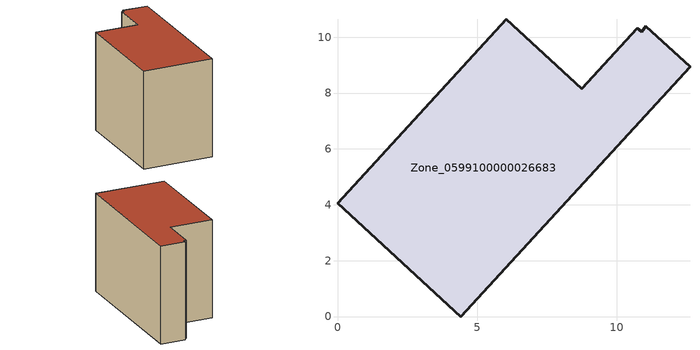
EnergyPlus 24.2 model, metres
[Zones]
Zone_0599100000026683
 floor ground (C_G): 0,4.05 6.03,10.63 8.73,8.16 10.73,10.31 10.89,10.19 11.03,10.39 12.61,8.94 4.41,0 z0
 wall outside (C_F): 6.03,10.63 0,4.05 4.41,0 12.61,8.94 11.03,10.39 10.89,10.19 10.73,10.31 8.73,8.16 6.03,10.63 z0:8.41
 roof outside (C_R): 12.61,8.94 11.03,10.39 10.89,10.19 10.73,10.31 8.73,8.16 6.03,10.63 0,4.05 4.41,0 z8.41
[BUILDING]
Pand.0599100000026683: North Axis=0; Terrain=City; Loads Convergence Tolerance Value=0.04; Temperature Convergence Tolerance Value=0.4; Solar Distribution=FullExterior; Maximum Number of Warmup Days=25; Minimum Number of Warmup Days=1
[Site:Location]
Rotterdam.The.Hague.AP_ZH_NLD Design_Conditions: Latitude=51.96; Longitude=4.45; Time Zone=1; Elevation=-4.5
[SITE:GROUNDTEMPERATURE:BUILDINGSURFACE]
18, 18, 18, 18, 18, 18, 18, 18, 18, 18, 18, 18
[MATERIAL] Thermal Absorptance=0.9; Solar Absorptance=0.7; Visible Absorptance=0.7
Name | Roughness | Thickness | Conductivity | Density | Specific Heat
G.TI.1975-1991 | MediumSmooth | 0.15 | 0.288461 | 540 | 1210
F.TI.1975-1991 | Rough | 0.3 | 0.230769 | 1920 | 840
R.TI.1975-1991 | MediumRough | 0.2 | 0.153846 | 1500 | 1000
[CONSTRUCTION]
C_G: G.TI.1975-1991
C_F: F.TI.1975-1991
C_R: R.TI.1975-1991
[ZONE]
Zone_0599100000026683: Type=1; Multiplier=1; Ceiling Height=Autocalculate; Volume=Autocalculate; Floor Area=autocalculate; Part of Total Floor Area=Yes
[ZONEINFILTRATION:DESIGNFLOWRATE]
Infil_Zone_0599100000026683: Zone or ZoneList or Space or SpaceList=Zone_0599100000026683; Schedule=AlwaysOn; Design Flow Rate Calculation Method=Flow/Area; Flow Rate per Floor Area=0.003; Constant Term Coefficient=1; Temperature Term Coefficient=0; Velocity Term Coefficient=0; Velocity Squared Term Coefficient=0
[HVACTEMPLATE:ZONE:IDEALLOADSAIRSYSTEM]
Zone_0599100000026683: Maximum Heating Supply Air Temperature=50; Minimum Cooling Supply Air Temperature=13; Maximum Heating Supply Air Humidity Ratio=0.0156; Minimum Cooling Supply Air Humidity Ratio=0.0077; Heating Limit=NoLimit; Cooling Limit=NoLimit; Dehumidification Control Type=ConstantSensibleHeatRatio; Cooling Sensible Heat Ratio=0.7; Dehumidification Setpoint=60; Humidification Control Type=None; Humidification Setpoint=30; Outdoor Air Method=None; Outdoor Air Flow Rate per Person=0.00944; Outdoor Air Flow Rate per Zone Floor Area=0; Outdoor Air Flow Rate per Zone=0; Demand Controlled Ventilation Type=None; Outdoor Air Economizer Type=NoEconomizer; Heat Recovery Type=None; Sensible Heat Recovery Effectiveness=0.7; Latent Heat Recovery Effectiveness=0.65
[ZONECONTROL:THERMOSTAT]
ThermostatControl_Zone_0599100000026683: Zone or ZoneList=Zone_0599100000026683; Control Type Schedule=DualSetpointControlType; Control 1=Thermostat_Zone_0599100000026683; Temperature Difference Between Cutout And Setpoint=0
[THERMOSTATSETPOINT:DUALSETPOINT]
Thermostat_Zone_0599100000026683: Heating Setpoint Temperature Schedule=HeatingSetpoint_Zone_0599100000026683; Cooling Setpoint Temperature Schedule=CoolingSetpoint_Zone_0599100000026683
[SCHEDULE:COMPACT]
HeatingSetpoint_Zone_0599100000026683: Through: 12/31, For: AllDays, Until: 24:00, 21
CoolingSetpoint_Zone_0599100000026683: Through: 12/31, For: AllDays, Until: 24:00, 24
DualSetpointControlType: Through: 12/31, For: AllDays, Until: 24:00, 4
AlwaysOn: Through: 12/31, For: AllDays, Until: 24:00, 1
